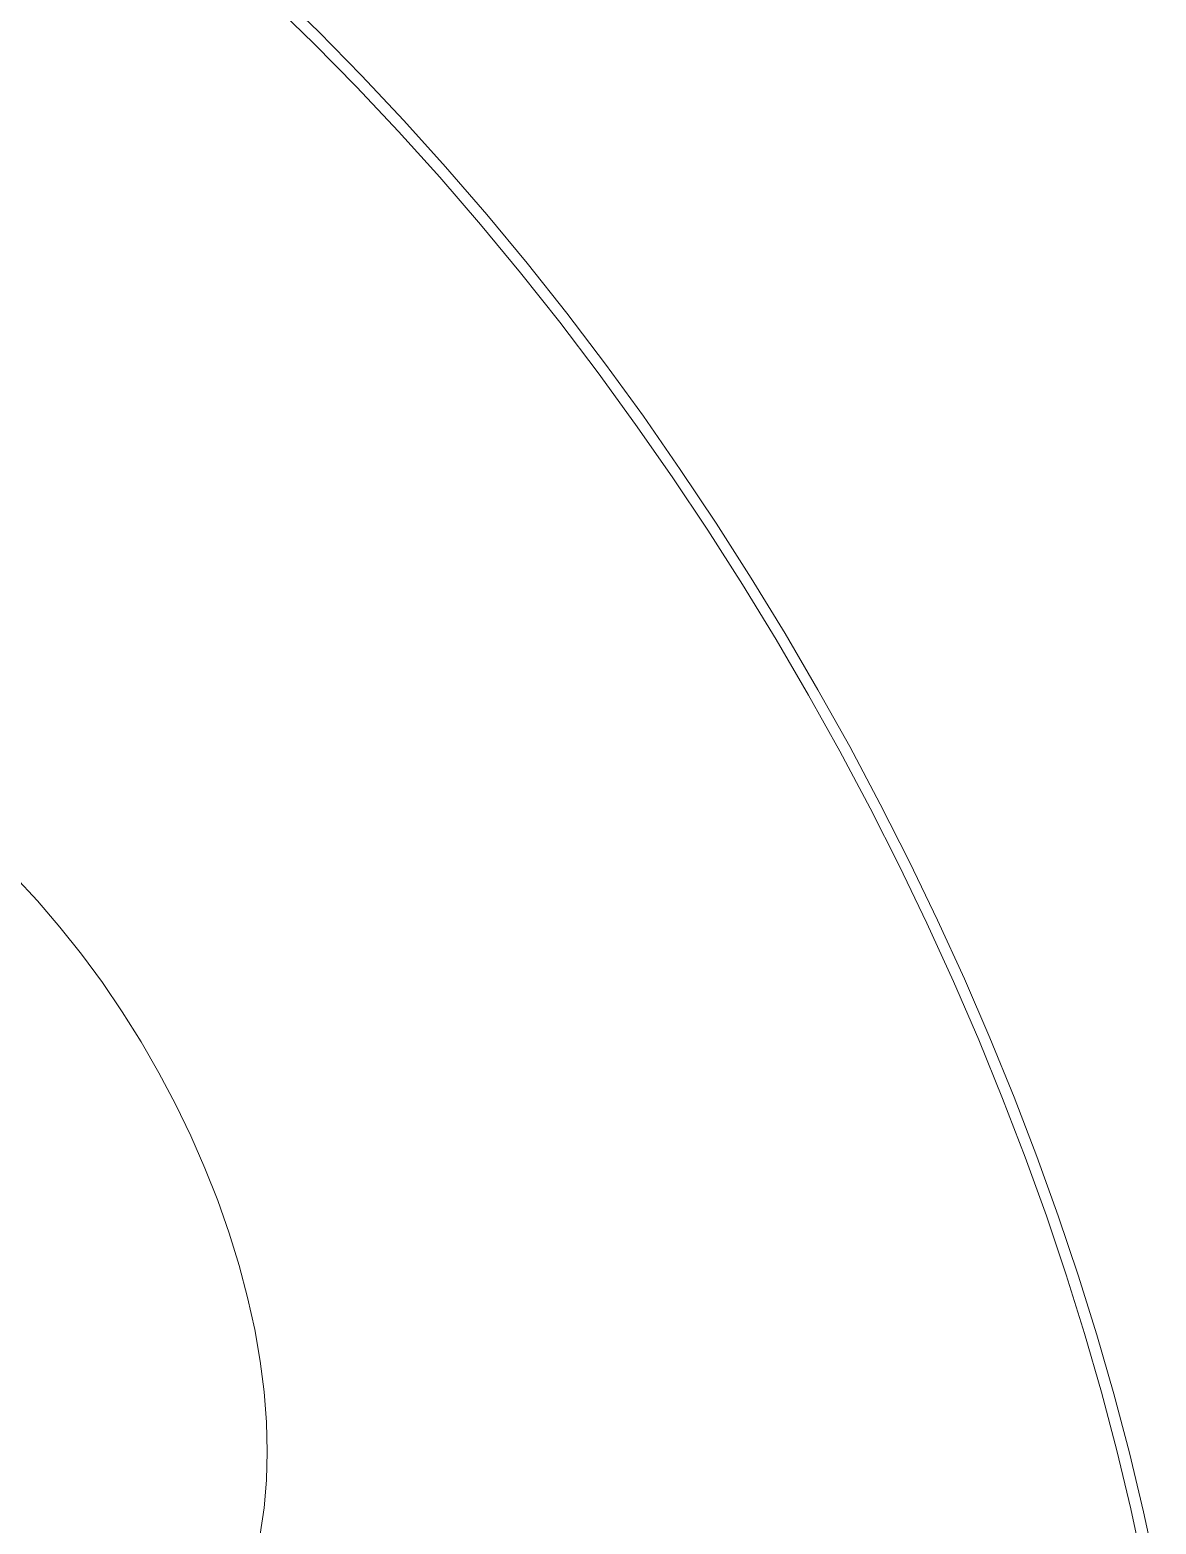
# Model space of a CAD drawing. Header units: millimetres. Extents: x 26816 to 90584, y 11074 to 56542.
# Drawn here: x 49002.3 to 49181.5, y 37081.8 to 37319.4 of the extents above; entities that cross this region are included whole.
import ezdxf

# ---------------------------------------------------------------- set-up
doc = ezdxf.new("R2010")
doc.units = ezdxf.units.MM
doc.layers.add('MAU_CAM', color=30, linetype='Continuous')

msp = doc.modelspace()

# ---------------------------------------------------------------- linework, layer by layer
at = {"layer": 'MAU_CAM', "linetype": 'Continuous', "lineweight": 0, "flags": 128}
for points in [[(49041.27, 37325.83), (49048.2, 37319.11), (49055.04, 37312.16), (49061.8, 37305), (49068.45, 37297.62), (49074.99, 37290.05), (49081.41, 37282.28), (49087.71, 37274.34), (49093.87, 37266.22), (49099.9, 37257.94), (49105.78, 37249.51), (49111.5, 37240.93), (49117.07, 37232.23), (49122.46, 37223.4), (49127.68, 37214.46), (49132.73, 37205.42), (49137.58, 37196.29), (49142.25, 37187.08), (49146.71, 37177.8), (49150.98, 37168.47), (49155.03, 37159.09), (49158.88, 37149.68), (49162.5, 37140.24), (49165.91, 37130.79), (49169.09, 37121.34), (49172.03, 37111.9), (49174.75, 37102.48), (49177.23, 37093.1), (49179.47, 37083.75), (49181.47, 37074.47)], [(49040.62, 37323.88), (49047.48, 37317.22), (49054.26, 37310.34), (49060.94, 37303.25), (49067.53, 37295.95), (49074, 37288.45), (49080.36, 37280.76), (49086.59, 37272.9), (49092.7, 37264.86), (49098.66, 37256.66), (49104.48, 37248.31), (49110.15, 37239.83), (49115.66, 37231.21), (49121, 37222.47), (49126.17, 37213.62), (49131.16, 37204.67), (49135.97, 37195.63), (49140.59, 37186.51), (49145.01, 37177.33), (49149.23, 37168.09), (49153.25, 37158.8), (49157.05, 37149.48), (49160.64, 37140.14), (49164.01, 37130.78), (49167.16, 37121.43), (49170.08, 37112.08), (49172.77, 37102.76), (49175.22, 37093.46), (49177.44, 37084.22), (49179.42, 37075.02)], [(49040.62, 37323.88), (49047.48, 37317.22), (49054.26, 37310.34), (49060.94, 37303.25), (49067.53, 37295.95), (49074, 37288.45), (49080.36, 37280.76), (49086.59, 37272.9), (49092.7, 37264.86), (49098.66, 37256.66), (49104.48, 37248.31), (49110.15, 37239.83), (49115.66, 37231.21), (49121, 37222.47), (49126.17, 37213.62), (49131.16, 37204.67), (49135.97, 37195.63), (49140.59, 37186.51), (49145.01, 37177.33), (49149.23, 37168.09), (49153.25, 37158.8), (49157.05, 37149.48), (49160.64, 37140.14), (49164.01, 37130.78), (49167.16, 37121.43), (49170.08, 37112.08), (49172.77, 37102.76), (49175.22, 37093.46), (49177.44, 37084.22), (49179.42, 37075.02)], [(48999.86, 37184.83), (49003.53, 37180.88), (49007.09, 37176.72), (49010.53, 37172.39), (49013.84, 37167.88), (49016.99, 37163.23), (49019.99, 37158.45), (49022.82, 37153.55), (49025.46, 37148.56), (49027.92, 37143.5), (49030.16, 37138.38), (49032.2, 37133.23), (49034.01, 37128.07), (49035.6, 37122.92), (49036.95, 37117.79), (49038.07, 37112.72), (49038.94, 37107.71), (49039.57, 37102.79), (49039.94, 37097.97), (49040.07, 37093.29), (49039.94, 37088.74), (49039.57, 37084.37), (49038.94, 37080.17)]]:
    msp.add_lwpolyline(points, dxfattribs=at)

doc.saveas('drawing.dxf')
